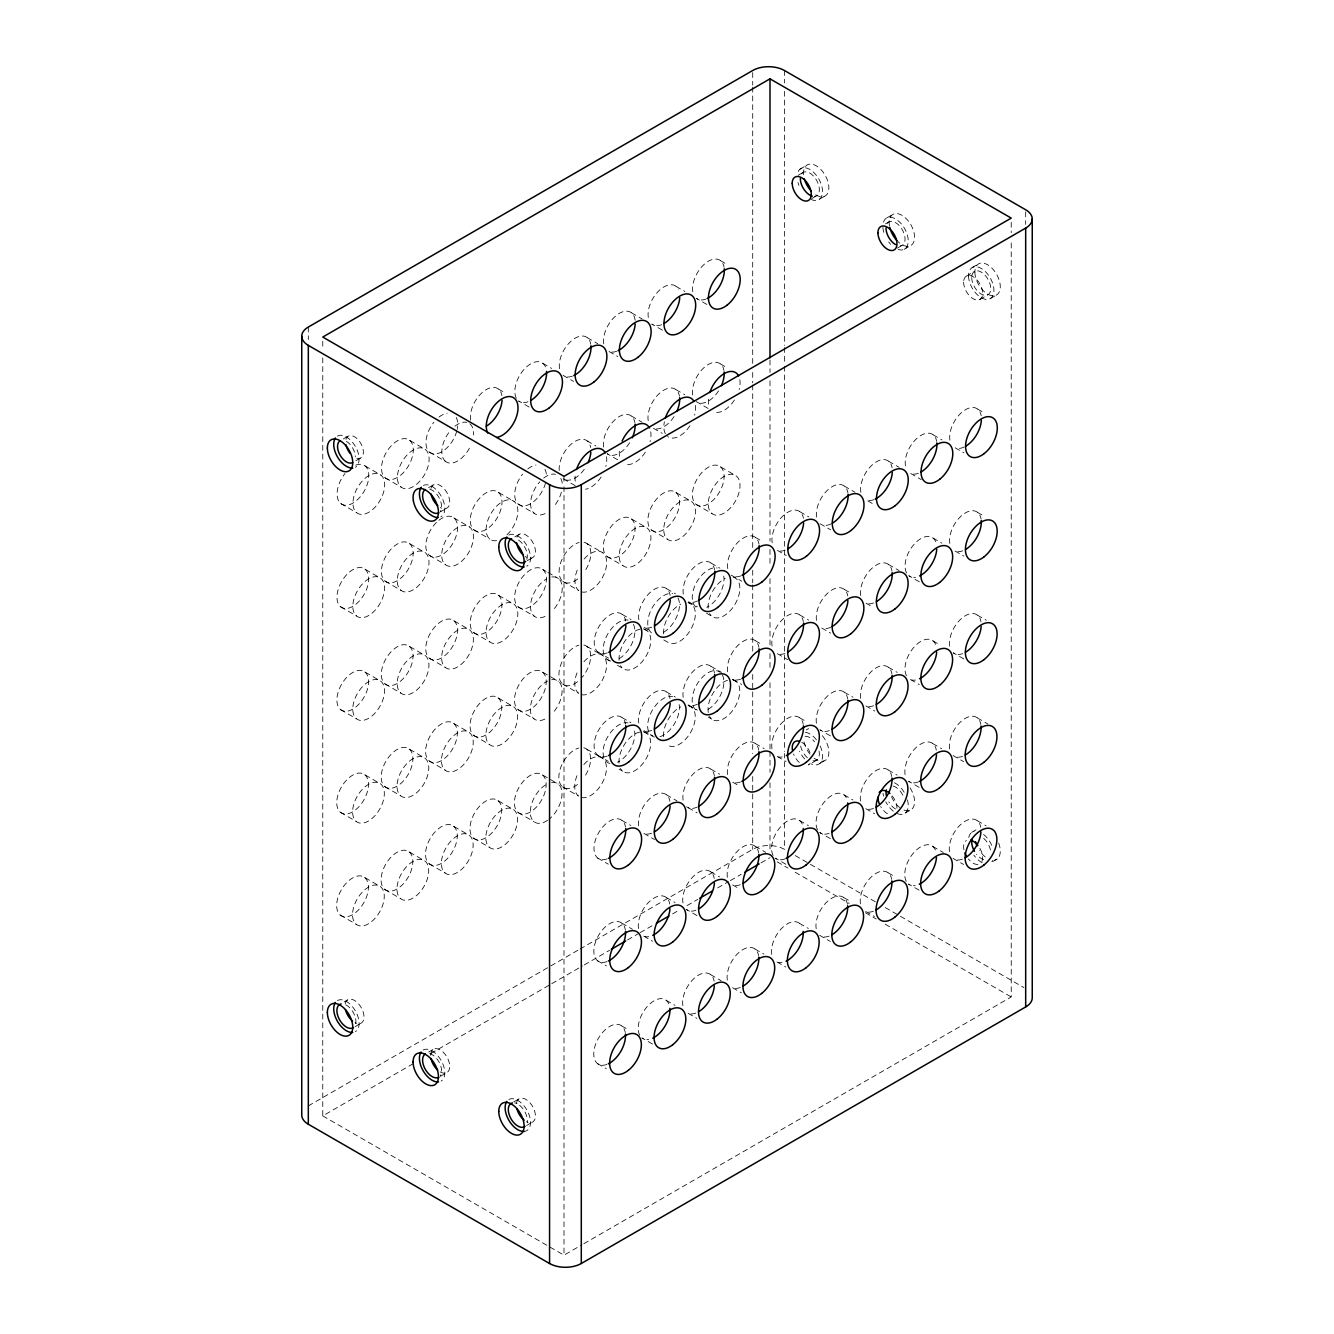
<?xml version="1.0" encoding="UTF-8"?>
<svg xmlns="http://www.w3.org/2000/svg" width="1334" height="1334" viewBox="0 0 1334 1334"><rect width="100%" height="100%" fill="white"/><g stroke="black" fill="none" stroke-linecap="round" stroke-linejoin="round"><path stroke-width="0.75" stroke-dasharray="5 3.75" d="M799.966 169.185L806.32 165.533M798.249 175.254L803.101 172.453M343.372 438.919L348.224 436.118M355.928 460.68L360.78 457.879M811.706 198.583L816.575 195.781M819.693 199.049L826.046 195.381M886.993 217.809L893.346 214.157M428.614 487.61L433.467 484.809M885.559 223.795L888.811 221.928M440.47 511.872L446.94 508.137M897.415 248.057L902.268 245.256M904.085 249.375L910.422 245.706M972.086 267.634L978.422 263.965M514.841 536.835L519.693 534.034M966.416 276.088L974.504 271.419M527.264 560.68L532.116 557.879M979.873 299.416L987.977 294.731M990.395 298.516L996.748 294.847M344.155 1001.884L347.39 1000.016M355.144 1026.596L361.614 1022.861M816.575 760.213L808.471 764.882A13.473 7.771 60 0 0 809.988 763.482M819.676 763.498L826.013 759.83M308.321 1105.903L578.189 950.091M579.99 949.058L752.709 849.341A22.445 12.956 0 0 1 784.442 849.341L784.442 753.543M428.614 1052.059L433.467 1049.258M322.761 357.862L322.761 1115.891L412.923 1063.832M430.965 1053.426L549.992 984.709M551.792 983.658L582.441 965.966M584.259 964.932L609.505 950.342M627.53 939.936L638.352 933.683M640.153 932.649L652.776 925.362M672.619 913.907L679.823 909.738M687.043 905.586L697.865 899.333M717.709 887.877L728.514 881.624M730.332 880.59L741.154 874.337M760.98 862.898L770.001 857.679M440.47 1076.321L446.94 1072.586M905.252 813.073L911.606 809.404M971.619 832.399L976.371 829.648M513.823 1101.867L518.676 1099.066M526.647 1125.462L533.116 1121.727M997.215 858.963L990.862 862.631A17.959 10.372 60 0 0 992.679 860.48M322.761 1115.891L563.999 1255.177L582.024 1244.755M583.825 1243.722L1011.239 996.965L1011.239 241.02M720.593 260.714L727.647 264.782M977.705 409.154L984.759 413.223M676.088 286.41L684.909 291.496M933.183 434.851L942.004 439.937M706.903 304.452L696.331 298.349A22.445 12.956 -60 0 0 705.736 299.149M955.194 447.807L964.015 452.893M662.398 330.148L651.809 324.045A22.445 12.956 -60 0 0 662.598 324.262M910.688 473.503L921.26 479.606M631.516 312.823L642.104 318.926M720.477 363.949L727.53 368.017M888.627 461.264L899.216 467.367M977.572 512.389L984.625 516.458M587.277 337.685L597.865 343.788M844.389 486.126L854.961 492.229M675.971 389.645L684.776 394.747M933.066 538.086L941.887 543.171M609.021 351.476L617.825 356.562M696.198 401.584L708.554 408.704M867.884 500.934L873.17 503.985M955.077 551.042L963.882 556.128M542.838 363.332L551.659 368.434M799.95 511.772L808.771 516.858M563.015 375.321L573.587 381.424M820.11 523.745L830.698 529.865M720.393 466.767A22.445 12.956 -60 0 1 711.055 502.001A22.445 12.956 -60 0 1 693.346 487.961A22.445 12.956 -60 0 1 720.393 466.767L736.268 475.921A22.445 12.956 -60 0 1 726.93 511.172A22.445 12.956 -60 0 1 709.204 497.132A22.445 12.956 -60 0 1 736.268 475.921M977.505 615.191L986.326 620.293M653.46 428.297L662.281 433.383M919.376 581.824L908.804 575.721A22.445 12.956 -60 0 0 915.541 577.255M631.399 416.058L641.987 422.161M888.511 564.499L899.083 570.602M498.416 389.061L505.469 393.146M755.511 537.502L762.564 541.571M529.148 407.07L518.576 400.967A22.445 12.956 -60 0 0 527.997 401.784M777.439 550.425L786.26 555.511M587.16 440.92L595.981 446.006M844.272 589.361L851.325 593.43M675.888 492.463A22.445 12.956 -60 0 1 666.55 527.697A22.445 12.956 -60 0 1 648.824 513.657A22.445 12.956 -60 0 1 675.888 492.463L691.762 501.617A22.445 12.956 -60 0 1 682.408 536.868A22.445 12.956 -60 0 1 664.699 522.828A22.445 12.956 -60 0 1 691.762 501.617M933 640.904L940.053 644.972M696.131 504.385L712.006 513.557M963.815 658.946L953.226 652.826A22.445 12.956 -60 0 0 962.648 653.643M617.709 459.796L607.137 453.693A22.445 12.956 -60 0 0 631.449 439.586M865.999 603.151L873.053 607.22M711.072 563.081L719.893 568.184M731.249 575.137L741.821 581.24M799.833 615.007L808.654 620.11M575.237 485.676L562.898 478.556A22.445 12.956 -60 0 0 585.259 467.85M821.761 628.014L830.582 633.1M977.355 717.909L987.927 724.029M651.609 530.098L667.484 539.253M910.488 679.54L919.309 684.642M631.332 518.876A22.445 12.956 -60 0 1 621.977 554.11A22.445 12.956 -60 0 1 604.269 540.07A22.445 12.956 -60 0 1 631.332 518.876L647.19 528.031A22.445 12.956 -60 0 1 637.852 563.282A22.445 12.956 -60 0 1 620.143 549.241A22.445 12.956 -60 0 1 647.19 528.031M888.427 667.3L897.248 672.403M409.538 440.303A22.445 12.956 -60 0 1 400.183 475.554A22.445 12.956 -60 0 1 382.474 461.514A22.445 12.956 -60 0 1 409.538 440.303L425.396 449.475A22.445 12.956 -60 0 1 416.058 484.709A22.445 12.956 -60 0 1 398.349 470.669A22.445 12.956 -60 0 1 425.396 449.475M666.633 588.744L675.454 593.83M429.698 452.276L445.573 461.447A22.445 12.956 -60 0 0 470.719 445.589M688.561 601.734L697.382 606.82M498.282 492.313A22.445 12.956 -60 0 1 488.944 527.547A22.445 12.956 -60 0 1 471.219 513.507A22.445 12.956 -60 0 1 498.282 492.313L514.157 501.467M755.394 640.737L762.448 644.822M518.459 504.202L534.317 513.373M587.093 543.722L602.951 552.893M777.322 653.66L787.894 659.78M844.189 692.163L853.01 697.248M688.077 602.301L691.596 604.335M706.553 613.223L711.839 616.275M932.833 743.605L941.654 748.707M953.076 755.544L963.665 761.647M607.053 556.495L622.928 565.666M865.916 705.953L874.737 711.055M365.099 465.966L380.974 475.121A22.445 12.956 -60 0 1 371.619 510.372A22.445 12.956 -60 0 1 353.91 496.331A22.445 12.956 -60 0 1 380.974 475.121M622.194 614.39L631.015 619.493M385.259 477.939L401.134 487.093M644.122 627.397L651.175 631.466M453.843 517.892L469.718 527.047A22.445 12.956 -60 0 1 460.38 562.298A22.445 12.956 -60 0 1 442.655 548.257A22.445 12.956 -60 0 1 469.718 527.047M710.955 666.316L721.527 672.436M474.02 529.932L489.895 539.103M542.655 569.385A22.445 12.956 -60 0 1 533.3 604.635A22.445 12.956 -60 0 1 515.591 590.578A22.445 12.956 -60 0 1 542.655 569.385L546.173 571.419M547.941 572.436L558.512 578.539M732.883 679.39L741.704 684.492M799.75 717.825L806.803 721.894M562.815 581.357L578.689 590.528A22.445 12.956 -60 0 1 577.805 568.751M732.516 679.406L736.034 681.441M830.498 735.901L819.926 729.798A22.445 12.956 -60 0 0 829.331 730.598M977.272 820.727L986.093 825.813M663.798 639.936L667.333 641.971A22.445 12.956 -60 0 0 691.195 628.731A22.445 12.956 -60 0 0 688.544 602.885M919.143 787.343L908.571 781.24A22.445 12.956 -60 0 0 919.359 781.457M643.522 628.714L647.04 630.749M888.277 770.018L897.098 775.104M340.82 503.585L356.695 512.756M597.932 652.026L608.504 658.146M409.405 543.538A22.445 12.956 -60 0 1 400.067 578.789A22.445 12.956 -60 0 1 382.358 564.749A22.445 12.956 -60 0 1 409.405 543.538L425.279 552.71A22.445 12.956 -60 0 1 415.941 587.944A22.445 12.956 -60 0 1 398.216 573.903A22.445 12.956 -60 0 1 425.279 552.71M666.516 691.979L675.337 697.065M429.581 555.528L445.456 564.682M498.216 595.114A22.445 12.956 -60 0 1 488.861 630.365A22.445 12.956 -60 0 1 471.152 616.325A22.445 12.956 -60 0 1 498.216 595.114L514.074 604.269A22.445 12.956 -60 0 1 504.736 639.52A22.445 12.956 -60 0 1 487.027 625.479A22.445 12.956 -60 0 1 514.074 604.269M586.927 646.44L602.801 655.611M688.444 704.969L697.265 710.072M755.311 743.555L764.132 748.641M844.038 794.881L852.86 799.966M518.376 607.02L534.25 616.175M687.994 705.102L691.529 707.137M777.238 756.478L786.059 761.564M932.766 846.423L943.338 852.526M708.237 717.042L711.772 719.076M952.993 858.346L963.582 864.465M606.903 659.213L610.422 661.247M617.475 665.316L622.778 668.384M865.766 808.671L874.587 813.757M364.982 569.201A22.445 12.956 -60 0 1 355.628 604.452A22.445 12.956 -60 0 1 337.919 590.395A22.445 12.956 -60 0 1 364.982 569.201L380.84 578.356A22.445 12.956 -60 0 1 371.502 613.607A22.445 12.956 -60 0 1 353.777 599.566A22.445 12.956 -60 0 1 380.84 578.356M453.777 620.694A22.445 12.956 -60 0 1 444.422 655.944A22.445 12.956 -60 0 1 426.713 641.904A22.445 12.956 -60 0 1 453.777 620.694L469.651 629.865A22.445 12.956 -60 0 1 460.297 665.099A22.445 12.956 -60 0 1 442.588 651.059A22.445 12.956 -60 0 1 469.651 629.865M622.078 717.642L630.899 722.728M710.872 769.134L719.693 774.22M385.142 581.174L401.017 590.345M542.488 672.103A22.445 12.956 -60 0 1 533.15 707.337A22.445 12.956 -60 0 1 515.424 693.296A22.445 12.956 -60 0 1 542.488 672.103L558.362 681.257M644.005 730.632L652.826 735.718M799.6 820.543L808.421 825.629M473.937 632.75L489.811 641.904M562.665 684.075L578.522 693.23A22.445 12.956 -60 0 1 577.639 671.452M732.8 782.208L739.853 786.276M830.348 838.619L819.76 832.516A22.445 12.956 -60 0 0 829.181 833.316M919.076 890.162L908.487 884.058A22.445 12.956 -60 0 0 915.224 885.593M643.438 731.516L646.957 733.55M888.194 872.836L895.247 876.905M795.247 855.578L876.255 902.351M885.259 907.554L1023.878 987.577M409.338 646.356A22.445 12.956 -60 0 1 399.983 681.591A22.445 12.956 -60 0 1 382.274 667.55A22.445 12.956 -60 0 1 409.338 646.356L425.212 655.511A22.445 12.956 -60 0 1 415.858 690.762A22.445 12.956 -60 0 1 398.149 676.722A22.445 12.956 -60 0 1 425.212 655.511M666.433 794.781L677.022 800.9M340.704 606.837L356.578 615.991M429.498 658.329L445.373 667.484M498.049 697.832A22.445 12.956 -60 0 1 488.711 733.066A22.445 12.956 -60 0 1 471.002 719.026A22.445 12.956 -60 0 1 498.049 697.832L513.923 706.987A22.445 12.956 -60 0 1 504.586 742.238A22.445 12.956 -60 0 1 486.86 728.197A22.445 12.956 -60 0 1 513.923 706.987M597.815 755.261L608.387 761.38M688.377 807.787L697.182 812.873M755.161 846.273L765.733 852.376M518.226 709.738L534.1 718.893M586.86 749.258L602.718 758.412M785.909 864.282L775.321 858.162A22.445 12.956 -60 0 0 786.11 858.396M843.955 897.682L851.009 901.767M619.159 769.151L622.695 771.185M865.683 911.472L874.504 916.575M777.205 861.847L788.01 868.084M795.197 872.236L849.208 903.418M865.416 912.773L876.221 919.009M885.209 924.195L1011.239 996.965M364.899 672.002A22.445 12.956 -60 0 1 355.544 707.253A22.445 12.956 -60 0 1 337.835 693.213A22.445 12.956 -60 0 1 364.899 672.002L380.774 681.174A22.445 12.956 -60 0 1 371.419 716.408A22.445 12.956 -60 0 1 353.71 702.368A22.445 12.956 -60 0 1 380.774 681.174M621.994 820.443L630.815 825.529M385.059 683.992L400.934 693.146M453.61 723.412A22.445 12.956 -60 0 1 444.272 758.662A22.445 12.956 -60 0 1 426.563 744.605A22.445 12.956 -60 0 1 453.61 723.412L469.485 732.566A22.445 12.956 -60 0 1 460.147 767.817A22.445 12.956 -60 0 1 442.421 753.777A22.445 12.956 -60 0 1 469.485 732.566M643.938 833.433L654.51 839.553M710.722 871.852L719.543 876.938M473.787 735.468L489.661 744.622M542.421 774.904A22.445 12.956 -60 0 1 533.066 810.155A22.445 12.956 -60 0 1 515.358 796.115A22.445 12.956 -60 0 1 542.421 774.904L558.279 784.075M732.649 884.909L739.703 888.994M799.516 923.345L808.337 928.431M562.581 786.877L578.456 796.048A22.445 12.956 -60 0 1 577.572 774.27M819.693 935.317L830.265 941.437M340.62 709.638L356.495 718.809M409.188 749.058A22.445 12.956 -60 0 1 399.833 784.309A22.445 12.956 -60 0 1 382.124 770.268A22.445 12.956 -60 0 1 409.188 749.058L425.046 758.229A22.445 12.956 -60 0 1 415.708 793.48A22.445 12.956 -60 0 1 397.982 779.44A22.445 12.956 -60 0 1 425.046 758.229M597.732 858.079L608.304 864.182M666.283 897.499L675.104 902.601M429.348 761.047L445.222 770.202M497.982 800.633A22.445 12.956 -60 0 1 488.628 835.884A22.445 12.956 -60 0 1 470.919 821.844A22.445 12.956 -60 0 1 497.982 800.633L513.857 809.805A22.445 12.956 -60 0 1 504.502 845.039A22.445 12.956 -60 0 1 486.793 830.999A22.445 12.956 -60 0 1 513.857 809.805M518.142 812.539L534.017 821.694M697.032 915.591L686.443 909.488A22.445 12.956 -60 0 0 695.864 910.288M755.077 949.074L763.898 954.16M777.005 961.997L785.826 967.083M364.749 774.721A22.445 12.956 -60 0 1 355.394 809.971A22.445 12.956 -60 0 1 337.685 795.931A22.445 12.956 -60 0 1 364.749 774.721L380.607 783.892A22.445 12.956 -60 0 1 371.269 819.126A22.445 12.956 -60 0 1 353.56 805.086A22.445 12.956 -60 0 1 380.607 783.892M453.543 826.213A22.445 12.956 -60 0 1 444.189 861.464A22.445 12.956 -60 0 1 426.48 847.423A22.445 12.956 -60 0 1 453.543 826.213L469.418 835.384A22.445 12.956 -60 0 1 460.063 870.635A22.445 12.956 -60 0 1 442.354 856.578A22.445 12.956 -60 0 1 469.418 835.384M621.844 923.161L632.433 929.264M710.638 974.654L721.227 980.757M384.909 786.693L400.784 795.864M643.772 936.151L652.593 941.237M473.703 838.269L489.578 847.44M732.583 987.727L741.387 992.813M409.104 851.876A22.445 12.956 -60 0 1 399.75 887.127A22.445 12.956 -60 0 1 382.041 873.07A22.445 12.956 -60 0 1 409.104 851.876L424.979 861.03A22.445 12.956 -60 0 1 415.624 896.281A22.445 12.956 -60 0 1 397.916 882.241A22.445 12.956 -60 0 1 424.979 861.03M666.2 1000.317L675.021 1005.402M340.47 812.356L356.345 821.511M429.265 863.848L445.139 873.02M597.582 960.797L606.386 965.883M688.144 1013.306L696.948 1018.392M364.666 877.522A22.445 12.956 -60 0 1 355.328 912.773A22.445 12.956 -60 0 1 337.602 898.732A22.445 12.956 -60 0 1 364.666 877.522L380.54 886.693A22.445 12.956 -60 0 1 371.185 921.944A22.445 12.956 -60 0 1 353.477 907.904A22.445 12.956 -60 0 1 380.54 886.693M621.777 1025.963L628.831 1030.031M384.826 889.511L400.7 898.666M652.509 1044.055L641.937 1037.952A22.445 12.956 -60 0 0 648.674 1039.469M340.387 915.157L356.261 924.329M597.499 1063.598L606.32 1068.684M1025.679 211.856L1025.679 224.345M1011.239 222.278L1011.239 232.683M784.442 70.502L784.442 82.991M784.442 91.312L784.442 345.389M784.442 347.474L784.442 364.132M784.442 366.216L784.442 751.476M770.001 359.963L770.001 372.469M770.001 380.79L770.001 541.154M770.001 549.475L770.001 566.133M770.001 578.622L770.001 645.272M770.001 653.593L770.001 670.252M770.001 682.758L770.001 749.391M770.001 751.476L770.001 772.303M770.001 782.708L770.001 851.442M752.709 72.57L752.709 85.076M752.709 87.16L752.709 364.132M752.709 372.453L752.709 382.875M752.709 384.959L752.709 549.475M752.709 570.285L752.709 582.791M752.709 584.876L752.709 651.509M752.709 674.42L752.709 753.543M752.709 776.455L752.709 849.341M563.999 476.321L563.999 484.642M563.999 486.727L563.999 1255.177M322.761 341.204L322.761 349.541M308.321 327.047L308.321 339.553M346.406 441.404A12.573 7.254 60 0 1 355.294 456.795M345.923 439.386A12.573 7.254 60 0 1 360.78 443.372A12.573 7.254 60 0 1 356.795 458.246M337.435 436.118A17.959 10.372 60 0 1 355.394 446.49A17.959 10.372 60 0 1 355.394 467.217M345.856 1004.819A13.473 7.771 60 0 1 354.927 1025.963M345.173 1003.835A13.473 7.771 60 0 1 355.611 1001.15A13.473 7.771 60 0 1 364.015 1017.258A13.473 7.771 60 0 1 355.044 1022.728M337.435 1000.55A17.959 10.372 60 0 1 355.394 1010.922A17.959 10.372 60 0 1 355.394 1031.649M801.584 173.854A13.473 7.771 60 0 1 816.575 180.223A13.473 7.771 60 0 1 814.59 196.381M803.552 174.687A17.959 10.372 60 0 1 815.974 165.666A17.959 10.372 60 0 1 828.848 188.794A17.959 10.372 60 0 1 814.19 193.78M819.026 751.025A13.473 7.771 60 0 1 812.306 760.597M807.37 757.745A13.473 7.771 60 0 1 800.633 746.09M805.069 736.285A13.473 7.771 60 0 1 814.59 741.787M822.378 735.668A17.959 10.372 60 0 1 828.181 756.628A17.959 10.372 60 0 1 814.14 758.179M809.988 754.11A17.959 10.372 60 0 1 803.718 740.42M806.353 729.931A17.959 10.372 60 0 1 808.754 728.714M799.283 762.431A13.473 7.771 60 0 1 793.497 753.96M801.734 742.238A13.473 7.771 60 0 1 809.988 752.493M820.143 745.923A17.959 10.372 60 0 1 811.105 763.882M804.619 758.913A17.959 10.372 60 0 1 799.533 751.175M805.336 732.249A17.959 10.372 60 0 1 816.975 740.553M798.232 171.452A17.959 10.372 60 0 1 820.11 181.441A17.959 10.372 60 0 1 811.155 199.466M798.949 185.376A17.959 10.372 60 0 1 797.982 182.525M551.776 577.005A22.445 12.956 -60 0 1 562.231 587.377A22.445 12.956 -60 0 1 553.126 610.072M545.039 616.408A22.445 12.956 -60 0 1 530.532 605.753A22.445 12.956 -60 0 1 546.356 579.056M584.075 559.013A22.445 12.956 -60 0 1 606.637 564.132A22.445 12.956 -60 0 1 581.741 591.979M560.83 478.472A22.445 12.956 -60 0 1 562.281 486.977M561.381 492.163A22.445 12.956 -60 0 1 553.193 507.253M545.106 513.59A22.445 12.956 -60 0 1 530.832 506.803A22.445 12.956 -60 0 1 539.72 481.857M543.672 478.122A22.445 12.956 -60 0 1 555.528 474.287M606.52 456.662A22.445 12.956 -60 0 1 605.819 466.516M601.134 477.005A22.445 12.956 -60 0 1 585.509 489.244M575.271 481.14A22.445 12.956 -60 0 1 575.554 473.053M650.759 431.799A22.445 12.956 -60 0 1 650.058 441.654M645.373 452.143A22.445 12.956 -60 0 1 626.063 464.315M619.51 456.278A22.445 12.956 -60 0 1 619.793 448.191M496.632 540.637A22.445 12.956 -60 0 1 489.545 516.141A22.445 12.956 -60 0 1 515.258 502.534A22.445 12.956 -60 0 1 506.153 535.584M695.331 405.386A22.445 12.956 -60 0 1 694.63 415.241M689.928 425.729A22.445 12.956 -60 0 1 667.567 436.451M665.332 433.7A22.445 12.956 -60 0 1 664.365 421.777M739.836 379.69A22.445 12.956 -60 0 1 739.136 389.545M734.434 400.033A22.445 12.956 -60 0 1 715.141 412.206M708.587 404.169A22.445 12.956 -60 0 1 708.871 396.081M551.542 782.541A22.445 12.956 -60 0 1 561.964 795.314A22.445 12.956 -60 0 1 548.941 819.309M547.574 820.31A22.445 12.956 -60 0 1 530.282 812.089A22.445 12.956 -60 0 1 547.507 783.842M583.858 764.532A22.445 12.956 -60 0 1 606.403 769.651A22.445 12.956 -60 0 1 581.507 797.499M643.905 732.099A22.445 12.956 -60 0 1 645.056 760.48A22.445 12.956 -60 0 1 620.46 768.451M619.026 763.131A22.445 12.956 -60 0 1 640.22 732.016M688.461 705.686A22.445 12.956 -60 0 1 691.112 731.549A22.445 12.956 -60 0 1 667.25 744.772M663.582 736.735A22.445 12.956 -60 0 1 680.74 706.92M732.983 679.99A22.445 12.956 -60 0 1 734.134 708.371A22.445 12.956 -60 0 1 709.538 716.341M708.271 712.506A22.445 12.956 -60 0 1 729.298 679.906M551.626 679.723A22.445 12.956 -60 0 1 562.081 690.078A22.445 12.956 -60 0 1 552.96 712.773M544.872 719.109A22.445 12.956 -60 0 1 530.415 707.654A22.445 12.956 -60 0 1 547.574 681.04M583.925 661.714A22.445 12.956 -60 0 1 606.486 666.85A22.445 12.956 -60 0 1 581.591 694.697M643.988 629.281A22.445 12.956 -60 0 1 645.139 657.662A22.445 12.956 -60 0 1 620.543 665.633M619.093 660.33A22.445 12.956 -60 0 1 640.303 629.214M663.665 633.917A22.445 12.956 -60 0 1 680.824 604.119M733.05 577.172A22.445 12.956 -60 0 1 734.2 605.569A22.445 12.956 -60 0 1 709.605 613.523M708.171 608.221A22.445 12.956 -60 0 1 725.329 578.422M469.835 423.812A22.445 12.956 -60 0 1 473.52 435.051M445.573 461.447A22.445 12.956 -60 0 1 450.975 429.932M454.911 426.196A22.445 12.956 -60 0 1 466.783 422.361M583.792 747.79A22.445 12.956 -60 0 1 584.942 776.171M577.505 784.492A22.445 12.956 -60 0 1 558.863 776.455A22.445 12.956 -60 0 1 578.789 748.007M634.584 730.965A22.445 12.956 -60 0 1 617.609 762.248M609.888 763.482A22.445 12.956 -60 0 1 605.936 740.253A22.445 12.956 -60 0 1 628.031 722.928M679.139 704.552A22.445 12.956 -60 0 1 658.129 737.152M654.444 737.068A22.445 12.956 -60 0 1 650.508 713.84A22.445 12.956 -60 0 1 672.603 696.531M722.394 675.021A22.445 12.956 -60 0 1 706.687 710.138M695.898 709.921A22.445 12.956 -60 0 1 697.799 682.991A22.445 12.956 -60 0 1 720.16 672.286M583.875 644.989A22.445 12.956 -60 0 1 581.541 677.955M577.589 681.691A22.445 12.956 -60 0 1 558.946 673.653A22.445 12.956 -60 0 1 578.873 645.189M633.4 624.329A22.445 12.956 -60 0 1 617.692 659.43M609.955 660.68A22.445 12.956 -60 0 1 606.02 637.435A22.445 12.956 -60 0 1 628.114 620.127M677.972 597.915A22.445 12.956 -60 0 1 662.248 633.033M651.459 632.8A22.445 12.956 -60 0 1 651.876 608.404A22.445 12.956 -60 0 1 672.669 593.713M723.728 576.055A22.445 12.956 -60 0 1 706.753 607.337M695.981 607.103A22.445 12.956 -60 0 1 696.381 582.708A22.445 12.956 -60 0 1 717.175 568.017M584.025 542.271A22.445 12.956 -60 0 1 585.176 570.652M577.739 578.973A22.445 12.956 -60 0 1 559.096 570.935A22.445 12.956 -60 0 1 579.023 542.471M692.713 395.014A22.445 12.956 -60 0 1 705.553 366.333A22.445 12.956 -60 0 1 723.962 370.518M718.576 390.879A22.445 12.956 -60 0 1 699.266 403.035M692.83 291.779A22.445 12.956 -60 0 1 705.669 263.098A22.445 12.956 -60 0 1 724.079 267.284M648.324 317.475A22.445 12.956 -60 0 1 659.146 290.529A22.445 12.956 -60 0 1 678.322 289.144M648.207 420.71A22.445 12.956 -60 0 1 661.047 392.029A22.445 12.956 -60 0 1 679.456 396.231M674.054 416.575A22.445 12.956 -60 0 1 654.761 428.748M603.652 447.123A22.445 12.956 -60 0 1 616.475 418.442A22.445 12.956 -60 0 1 634.884 422.628M603.768 343.872A22.445 12.956 -60 0 1 618.659 313.757A22.445 12.956 -60 0 1 635.201 324.062M616.675 351.259A22.445 12.956 -60 0 1 610.322 351.909M559.53 368.734A22.445 12.956 -60 0 1 572.353 340.07A22.445 12.956 -60 0 1 590.779 344.255M572.436 376.121A22.445 12.956 -60 0 1 566.066 376.772M559.213 470.502A22.445 12.956 -60 0 1 572.92 442.788A22.445 12.956 -60 0 1 590.645 447.49M544.956 469.318A22.445 12.956 -60 0 1 546.406 477.822M545.523 483.008A22.445 12.956 -60 0 1 520.41 505.336A22.445 12.956 -60 0 1 522.628 474.137M527.797 468.968A22.445 12.956 -60 0 1 535.985 465.049M516.341 398.232A22.445 12.956 -60 0 1 525.913 367.467A22.445 12.956 -60 0 1 546.34 369.918M470.652 420.127A22.445 12.956 -60 0 1 483.475 391.462A22.445 12.956 -60 0 1 501.901 395.648M456.211 417.392A22.445 12.956 -60 0 1 457.178 429.315M456.762 431.082A22.445 12.956 -60 0 1 431.666 453.41A22.445 12.956 -60 0 1 433.867 422.211M439.053 417.042A22.445 12.956 -60 0 1 447.224 413.123M438.919 520.277A22.445 12.956 -60 0 1 456.795 533.733A22.445 12.956 -60 0 1 430.198 555.961A22.445 12.956 -60 0 1 437.569 521.394M355.678 465.149A22.445 12.956 -60 0 1 367.15 484.759A22.445 12.956 -60 0 1 342.088 504.402A22.445 12.956 -60 0 1 345.006 473.52M606.92 1064.415A22.445 12.956 -60 0 1 593.78 1052.91A22.445 12.956 -60 0 1 608.671 1027.047A22.445 12.956 -60 0 1 625.262 1032.549M639.703 1035.201A22.445 12.956 -60 0 1 649.274 1004.435A22.445 12.956 -60 0 1 669.701 1006.887M682.891 1005.719A22.445 12.956 -60 0 1 695.714 977.038A22.445 12.956 -60 0 1 714.14 981.224M695.798 1013.09A22.445 12.956 -60 0 1 689.428 1013.74M727.33 980.14A22.445 12.956 -60 0 1 740.153 951.459A22.445 12.956 -60 0 1 758.562 955.644M740.237 987.51A22.445 12.956 -60 0 1 733.867 988.161M771.769 954.394A22.445 12.956 -60 0 1 782.574 927.464A22.445 12.956 -60 0 1 801.751 926.079M781.991 962.514A22.445 12.956 -60 0 1 778.306 962.431M816.191 928.747A22.445 12.956 -60 0 1 829.031 900.066A22.445 12.956 -60 0 1 847.44 904.269M829.098 936.135A22.445 12.956 -60 0 1 822.744 936.785M860.447 903.885A22.445 12.956 -60 0 1 873.27 875.221A22.445 12.956 -60 0 1 891.679 879.406M873.336 911.272A22.445 12.956 -60 0 1 866.983 911.922M906.253 881.307A22.445 12.956 -60 0 1 915.824 850.542A22.445 12.956 -60 0 1 936.251 852.993M949.508 851.776A22.445 12.956 -60 0 1 962.348 823.111A22.445 12.956 -60 0 1 980.757 827.297M962.414 859.163A22.445 12.956 -60 0 1 956.061 859.813M949.591 748.974A22.445 12.956 -60 0 1 962.414 720.293A22.445 12.956 -60 0 1 980.84 724.479M962.498 756.345A22.445 12.956 -60 0 1 956.144 756.995M949.741 646.256A22.445 12.956 -60 0 1 962.581 617.592A22.445 12.956 -60 0 1 980.99 621.777M906.486 675.788A22.445 12.956 -60 0 1 916.058 645.022A22.445 12.956 -60 0 1 936.485 647.474M915.457 680.057A22.445 12.956 -60 0 1 911.789 679.99M905.086 774.67A22.445 12.956 -60 0 1 917.909 745.989A22.445 12.956 -60 0 1 936.318 750.192M860.513 801.084A22.445 12.956 -60 0 1 873.353 772.403A22.445 12.956 -60 0 1 891.762 776.588M873.42 808.454A22.445 12.956 -60 0 1 867.067 809.104M860.663 698.366A22.445 12.956 -60 0 1 873.503 669.685A22.445 12.956 -60 0 1 891.912 673.887M873.57 705.753A22.445 12.956 -60 0 1 867.217 706.403M860.747 595.548A22.445 12.956 -60 0 1 873.587 566.883A22.445 12.956 -60 0 1 891.996 571.069M873.653 602.935A22.445 12.956 -60 0 1 867.3 603.585M906.57 572.986A22.445 12.956 -60 0 1 916.124 542.204A22.445 12.956 -60 0 1 936.551 544.656M949.825 543.455A22.445 12.956 -60 0 1 962.648 514.774A22.445 12.956 -60 0 1 981.074 518.959M962.731 550.825A22.445 12.956 -60 0 1 956.361 551.476M949.941 440.203A22.445 12.956 -60 0 1 962.781 411.539A22.445 12.956 -60 0 1 981.19 415.724M964.215 447.007A22.445 12.956 -60 0 1 956.495 448.241M905.436 465.899A22.445 12.956 -60 0 1 918.259 437.235A22.445 12.956 -60 0 1 936.685 441.421M918.342 473.287A22.445 12.956 -60 0 1 911.972 473.937M860.864 492.313A22.445 12.956 -60 0 1 873.703 463.648A22.445 12.956 -60 0 1 892.112 467.834M873.77 499.7A22.445 12.956 -60 0 1 867.417 500.35M816.625 517.175A22.445 12.956 -60 0 1 829.465 488.511A22.445 12.956 -60 0 1 847.874 492.696M830.899 523.979A22.445 12.956 -60 0 1 823.178 525.212M816.508 620.41A22.445 12.956 -60 0 1 829.348 591.746A22.445 12.956 -60 0 1 847.757 595.931M830.782 627.213A22.445 12.956 -60 0 1 823.061 628.447M816.425 723.228A22.445 12.956 -60 0 1 829.264 694.547A22.445 12.956 -60 0 1 847.674 698.733M817.525 829.765A22.445 12.956 -60 0 1 825.162 801A22.445 12.956 -60 0 1 846.273 797.615M773.086 855.428A22.445 12.956 -60 0 1 782.658 824.662A22.445 12.956 -60 0 1 803.085 827.113M771.986 748.874A22.445 12.956 -60 0 1 784.826 720.21A22.445 12.956 -60 0 1 803.235 724.395M782.224 756.995A22.445 12.956 -60 0 1 778.539 756.912M772.069 646.073A22.445 12.956 -60 0 1 784.909 617.392A22.445 12.956 -60 0 1 803.318 621.594M784.976 653.46A22.445 12.956 -60 0 1 778.622 654.11M727.63 671.802A22.445 12.956 -60 0 1 740.47 643.138A22.445 12.956 -60 0 1 758.879 647.323M740.537 679.189A22.445 12.956 -60 0 1 734.184 679.84M727.564 774.604A22.445 12.956 -60 0 1 740.387 745.939A22.445 12.956 -60 0 1 758.796 750.125M740.453 781.991A22.445 12.956 -60 0 1 734.1 782.641M727.397 877.322A22.445 12.956 -60 0 1 740.237 848.657A22.445 12.956 -60 0 1 758.646 852.843M740.303 884.709A22.445 12.956 -60 0 1 733.95 885.359M682.958 902.901A22.445 12.956 -60 0 1 695.798 874.237A22.445 12.956 -60 0 1 714.207 878.422M638.519 928.564A22.445 12.956 -60 0 1 651.359 899.883A22.445 12.956 -60 0 1 669.768 904.085M648.758 936.668A22.445 12.956 -60 0 1 645.072 936.601M606.987 961.597A22.445 12.956 -60 0 1 593.863 950.108A22.445 12.956 -60 0 1 608.754 924.229A22.445 12.956 -60 0 1 625.329 929.731M607.153 858.879A22.445 12.956 -60 0 1 594.014 847.39A22.445 12.956 -60 0 1 608.904 821.527A22.445 12.956 -60 0 1 625.496 827.013M638.686 825.846A22.445 12.956 -60 0 1 651.509 797.182A22.445 12.956 -60 0 1 669.935 801.367M651.592 833.233A22.445 12.956 -60 0 1 645.222 833.883M683.125 800.183A22.445 12.956 -60 0 1 695.948 771.519A22.445 12.956 -60 0 1 714.357 775.704M697.399 806.987A22.445 12.956 -60 0 1 686.61 806.77M607.22 756.078A22.445 12.956 -60 0 1 594.097 744.572A22.445 12.956 -60 0 1 608.988 718.709A22.445 12.956 -60 0 1 625.563 724.212M638.753 723.045A22.445 12.956 -60 0 1 651.592 694.364A22.445 12.956 -60 0 1 670.001 698.549M651.659 730.415A22.445 12.956 -60 0 1 645.306 731.065M683.191 697.382A22.445 12.956 -60 0 1 696.031 668.718A22.445 12.956 -60 0 1 714.44 672.903M697.465 704.185A22.445 12.956 -60 0 1 689.745 705.419M607.337 652.843A22.445 12.956 -60 0 1 594.214 641.337A22.445 12.956 -60 0 1 609.104 615.474A22.445 12.956 -60 0 1 625.679 620.977M638.869 619.793A22.445 12.956 -60 0 1 651.709 591.129A22.445 12.956 -60 0 1 670.118 595.314M651.776 627.18A22.445 12.956 -60 0 1 645.423 627.83M683.308 594.147A22.445 12.956 -60 0 1 696.148 565.466A22.445 12.956 -60 0 1 714.557 569.668M697.582 600.934A22.445 12.956 -60 0 1 689.861 602.184M727.747 568.567A22.445 12.956 -60 0 1 740.587 539.886A22.445 12.956 -60 0 1 758.996 544.072M740.653 575.938A22.445 12.956 -60 0 1 734.3 576.588M772.186 542.838A22.445 12.956 -60 0 1 785.026 514.157A22.445 12.956 -60 0 1 803.435 518.342M785.092 550.208A22.445 12.956 -60 0 1 778.739 550.859M895.531 809.021A13.473 7.771 60 0 1 888.811 801.917M893.08 785.993A13.473 7.771 60 0 1 903.785 797.298M910.055 787.86A17.959 10.372 60 0 1 913.99 805.769A17.959 10.372 60 0 1 902.985 809.605M899.666 807.52A17.959 10.372 60 0 1 891.479 796.748M887.293 223.328A13.473 7.771 60 0 1 902.268 229.715A13.473 7.771 60 0 1 900.3 245.873M889.478 225.88A17.959 10.372 60 0 1 901.384 214.991A17.959 10.372 60 0 1 914.474 239.153A17.959 10.372 60 0 1 898.015 241.671M429.648 489.111A13.473 7.771 60 0 1 439.67 498.816A13.473 7.771 60 0 1 440.353 511.406M429.648 1053.543A13.473 7.771 60 0 1 439.67 1063.248A13.473 7.771 60 0 1 440.353 1075.838M518.526 540.07A13.473 7.771 60 0 1 526.797 559.446M514.674 1102.868A13.473 7.771 60 0 1 517.108 1103.685M519.576 1105.286A13.473 7.771 60 0 1 527.18 1122.511M983.708 859.563A13.473 7.771 60 0 1 976.471 854.277M983.708 838.319A13.473 7.771 60 0 1 990.428 849.975M985.226 856.895A17.959 10.372 60 0 1 979.306 850.175M998.666 843.071A17.959 10.372 60 0 1 994.73 860.096M887.444 813.707A13.473 7.771 60 0 1 880.707 806.586M892.196 795.931A13.473 7.771 60 0 1 896.965 808.204M977.905 864.449A13.473 7.771 60 0 1 968.384 858.963M963.948 849.725A13.473 7.771 60 0 1 966.416 840.52M979.873 848.291A13.473 7.771 60 0 1 979.873 863.848M430.999 488.327A13.473 7.771 60 0 1 441.854 486.61A13.473 7.771 60 0 1 449.691 502.918A13.473 7.771 60 0 1 440.203 507.47M516.908 537.135A13.473 7.771 60 0 1 528.247 536.668A13.473 7.771 60 0 1 535.301 553.16A13.473 7.771 60 0 1 525.196 556.511M430.682 1055.411A13.473 7.771 60 0 1 440.203 1049.925A13.473 7.771 60 0 1 449.725 1066.416A13.473 7.771 60 0 1 440.203 1071.919M516.541 1102.951A13.473 7.771 60 0 1 526.847 1100A13.473 7.771 60 0 1 535.418 1116.024A13.473 7.771 60 0 1 526.613 1121.777M508.838 535.084A17.959 10.372 60 0 1 526.797 545.439A17.959 10.372 60 0 1 526.797 566.183M423.378 485.459A17.959 10.372 60 0 1 441.321 496.381A17.959 10.372 60 0 1 440.854 516.825M423.095 1050.058A17.959 10.372 60 0 1 441.037 1060.313A17.959 10.372 60 0 1 441.137 1081.107M508.838 1099.516A17.959 10.372 60 0 1 527.897 1111.956A17.959 10.372 60 0 1 524.162 1131.432M883.441 222.144A17.959 10.372 60 0 1 904.936 229.148A17.959 10.372 60 0 1 898.232 249.475M890.645 244.289A17.959 10.372 60 0 1 888.677 241.971M883.792 232.383A17.959 10.372 60 0 1 882.858 225.579M982.191 862.681A17.959 10.372 60 0 1 973.82 855.127M968.767 837.585A17.959 10.372 60 0 1 974.087 831.265M983.592 834.467A17.959 10.372 60 0 1 991.729 845.306M907.47 799.916A17.959 10.372 60 0 1 896.631 813.273M893.313 811.189A17.959 10.372 60 0 1 885.809 801.817M883.608 796.148A17.959 10.372 60 0 1 883.025 793.346M894.447 782.791A17.959 10.372 60 0 1 905.269 794.247M971.719 277.572A13.473 7.771 60 0 0 985.993 295.348A13.473 7.771 60 0 0 985.993 276.305A13.473 7.771 60 0 0 971.719 277.572M974.887 272.369A17.959 10.372 60 0 0 994.164 295.748A17.959 10.372 60 0 0 993.713 270.102A17.959 10.372 60 0 0 974.887 272.369M963.615 282.241A13.473 7.771 60 0 0 977.905 300.017A13.473 7.771 60 0 0 977.905 280.974A13.473 7.771 60 0 0 963.615 282.241M968.551 276.038A17.959 10.372 60 0 0 987.81 299.416A17.959 10.372 60 0 0 987.36 273.77A17.959 10.372 60 0 0 968.551 276.038"/><path stroke-width="1.5" d="M770.001 78.839L322.761 337.052L563.999 476.321L1011.239 218.109L770.001 78.839L770.001 357.879M308.321 345.373L549.558 484.659A22.445 12.956 0 0 0 581.291 484.659L1025.679 228.097A22.445 12.956 0 0 0 1025.679 209.772L784.442 70.502A22.445 12.956 0 0 0 752.709 70.502L308.321 327.047A22.445 12.956 0 0 0 308.321 345.373L308.321 1124.229L549.558 1263.498A22.445 12.956 0 0 0 581.291 1263.498L1025.679 1006.953A22.445 12.956 0 0 0 1032.249 997.782L1032.249 218.926M611.306 949.308L625.729 940.97M656.395 923.278L669.018 915.991M699.666 898.282L712.289 890.995M744.756 872.253L759.179 863.932M1025.679 228.097L1025.679 1006.953M581.291 484.659L581.291 1263.498M549.558 484.659L549.558 1263.498M301.751 336.218L301.751 1115.074A22.445 12.956 0 0 0 308.321 1124.229M352.693 462.548A12.573 7.254 60 0 1 340.137 455.294A12.573 7.254 60 0 1 340.137 440.787M350.058 453.327A12.573 7.254 60 0 1 345.923 444.706M352.76 468.034A17.959 10.372 60 0 1 337.435 456.845A17.959 10.372 60 0 1 335.418 437.986M353.527 1027.53A13.473 7.771 60 0 1 339.203 1019.126A13.473 7.771 60 0 1 341.187 1003.902M352.576 1021.094A13.473 7.771 60 0 1 345.456 1009.671M352.76 1032.466A17.959 10.372 60 0 1 337.435 1021.294A17.959 10.372 60 0 1 335.418 1002.434M812.306 196.165A13.473 7.771 60 0 1 800.317 178.623M811.022 190.862A17.959 10.372 60 0 1 804.335 178.856M792.546 750.759A13.473 7.771 60 0 1 799.283 741.187M576.505 469.501A22.445 12.956 -60 0 1 590.862 450.592A22.445 12.956 -60 0 1 605.269 452.826M622.111 441.07A22.445 12.956 -60 0 1 649.508 427.964M665.299 418.242A22.445 12.956 -60 0 1 679.656 399.316A22.445 12.956 -60 0 1 694.064 401.551M709.805 392.546A22.445 12.956 -60 0 1 724.179 373.62A22.445 12.956 -60 0 1 738.586 375.855M487.777 433.116A22.445 12.956 -60 0 1 499.35 400.617A22.445 12.956 -60 0 1 517.959 409.471A22.445 12.956 -60 0 1 496.748 437.402M724.145 372.003A22.445 12.956 -60 0 1 721.361 385.726M724.262 268.768A22.445 12.956 -60 0 1 707.12 298.566M679.756 297.649A22.445 12.956 -60 0 1 663.982 323.528M679.64 397.699A22.445 12.956 -60 0 1 676.855 411.422M635.067 424.112A22.445 12.956 -60 0 1 632.283 437.835M635.201 324.062A22.445 12.956 -60 0 1 618.042 350.675M590.962 345.723A22.445 12.956 -60 0 1 573.803 375.538M590.845 452.159A22.445 12.956 -60 0 1 588.044 462.698M546.523 371.386A22.445 12.956 -60 0 1 530.749 400.467M502.084 400.317A22.445 12.956 -60 0 1 486.31 426.196M625.446 1034.017A22.445 12.956 -60 0 1 608.287 1063.815M669.885 1008.354A22.445 12.956 -60 0 1 652.726 1038.169M714.324 985.893A22.445 12.956 -60 0 1 698.532 1011.772M758.746 957.128A22.445 12.956 -60 0 1 742.971 986.193M803.185 931.399A22.445 12.956 -60 0 1 786.043 961.197M847.624 905.736A22.445 12.956 -60 0 1 831.849 934.817M891.862 880.874A22.445 12.956 -60 0 1 876.088 909.955M936.435 857.662A22.445 12.956 -60 0 1 919.276 884.275M980.957 831.966A22.445 12.956 -60 0 1 965.166 857.845M981.024 725.963A22.445 12.956 -60 0 1 965.249 755.044M981.174 626.446A22.445 12.956 -60 0 1 965.399 652.326M936.668 652.143A22.445 12.956 -60 0 1 919.51 678.756M936.518 754.861A22.445 12.956 -60 0 1 919.359 781.457M891.946 778.072A22.445 12.956 -60 0 1 876.171 807.137M892.096 675.354A22.445 12.956 -60 0 1 876.321 704.435M892.179 572.553A22.445 12.956 -60 0 1 876.405 601.617M936.751 549.325A22.445 12.956 -60 0 1 919.576 575.938M981.257 520.443A22.445 12.956 -60 0 1 965.482 549.508M981.374 420.393A22.445 12.956 -60 0 1 965.599 446.273M936.868 442.905A22.445 12.956 -60 0 1 921.077 471.969M892.313 472.503A22.445 12.956 -60 0 1 875.137 499.116M848.057 494.164A22.445 12.956 -60 0 1 832.283 523.245M847.94 600.6A22.445 12.956 -60 0 1 832.166 626.48M847.857 700.217A22.445 12.956 -60 0 1 832.082 729.298M847.707 802.935A22.445 12.956 -60 0 1 831.932 831.999M803.268 828.581A22.445 12.956 -60 0 1 786.11 858.396M803.418 725.863A22.445 12.956 -60 0 1 786.26 755.678M803.502 623.061A22.445 12.956 -60 0 1 787.727 652.143M759.063 648.791A22.445 12.956 -60 0 1 741.904 678.606M758.979 751.609A22.445 12.956 -60 0 1 741.837 781.407M758.829 854.31A22.445 12.956 -60 0 1 743.055 883.391M714.407 883.091A22.445 12.956 -60 0 1 698.616 908.971M669.968 908.754A22.445 12.956 -60 0 1 652.793 935.351M625.513 931.215A22.445 12.956 -60 0 1 608.354 961.014M625.679 828.497A22.445 12.956 -60 0 1 608.521 858.296M670.118 806.036A22.445 12.956 -60 0 1 654.327 831.916M714.54 777.188A22.445 12.956 -60 0 1 698.766 806.253M625.746 725.679A22.445 12.956 -60 0 1 608.587 755.494M670.202 703.218A22.445 12.956 -60 0 1 654.41 729.098M714.624 674.37A22.445 12.956 -60 0 1 698.849 703.452M625.879 625.646A22.445 12.956 -60 0 1 608.721 652.259M670.318 599.983A22.445 12.956 -60 0 1 654.527 625.863M714.741 571.135A22.445 12.956 -60 0 1 698.966 600.217M759.179 545.556A22.445 12.956 -60 0 1 742.021 575.354M803.635 523.011A22.445 12.956 -60 0 1 787.844 548.891M886.343 795.564A13.473 7.771 60 0 1 886.343 789.878M895.531 244.589A13.473 7.771 60 0 1 886.009 228.097M896.982 240.62A17.959 10.372 60 0 1 889.761 227.28M438.853 512.806A13.473 7.771 60 0 1 425.379 505.036A13.473 7.771 60 0 1 425.379 489.495M438.853 1077.255A13.473 7.771 60 0 1 425.379 1069.468A13.473 7.771 60 0 1 425.379 1053.927M525.679 561.364A13.473 7.771 60 0 1 511.472 555.161A13.473 7.771 60 0 1 511.606 538.703M525.029 1126.396A13.473 7.771 60 0 1 510.722 1118.292A13.473 7.771 60 0 1 512.456 1102.884M974.504 851.392A13.473 7.771 60 0 1 972.036 839.353M977.088 846.039A17.959 10.372 60 0 1 975.604 841.771M879.189 803.435A13.473 7.771 60 0 1 877.922 797.215M879.189 792.446A13.473 7.771 60 0 1 889.911 793.513M966.416 856.078A13.473 7.771 60 0 1 964.899 852.926M970.685 840.137A13.473 7.771 60 0 1 977.905 845.406M437.735 505.669A13.473 7.771 60 0 1 430.999 494.014M522.761 554.527A13.473 7.771 60 0 1 516.541 542.604M437.735 1070.118A13.473 7.771 60 0 1 430.999 1058.446M524.145 1120.176A13.473 7.771 60 0 1 516.925 1108.837M524.162 566.983A17.959 10.372 60 0 1 508.838 555.811A17.959 10.372 60 0 1 506.82 536.952M438.169 517.525A17.959 10.372 60 0 1 422.911 505.919A17.959 10.372 60 0 1 421.294 487.243M438.519 1081.941A17.959 10.372 60 0 1 423.178 1070.852A17.959 10.372 60 0 1 421.094 1051.959M524.162 1131.432A17.959 10.372 60 0 1 508.838 1120.243A17.959 10.372 60 0 1 506.82 1101.384M327.364 448.007A17.959 10.372 60 0 0 346.406 471.702A17.959 10.372 60 0 0 346.406 446.306A17.959 10.372 60 0 0 327.364 448.007M327.364 1012.439A17.959 10.372 60 0 0 346.406 1036.134A17.959 10.372 60 0 0 346.406 1010.738A17.959 10.372 60 0 0 327.364 1012.439M792.213 183.292A13.473 7.771 60 0 0 806.503 201.067A13.473 7.771 60 0 0 806.503 182.008A13.473 7.771 60 0 0 792.213 183.292M549.375 407.754A22.445 12.956 -60 0 0 558.713 372.503A22.445 12.956 -60 0 0 531.649 393.697A22.445 12.956 -60 0 0 549.375 407.754M593.813 382.091A22.445 12.956 -60 0 0 603.151 346.84A22.445 12.956 -60 0 0 576.088 368.051A22.445 12.956 -60 0 0 593.813 382.091M638.052 357.229A22.445 12.956 -60 0 0 647.39 321.978A22.445 12.956 -60 0 0 620.327 343.188A22.445 12.956 -60 0 0 638.052 357.229M682.608 330.815A22.445 12.956 -60 0 0 691.962 295.581A22.445 12.956 -60 0 0 664.899 316.775A22.445 12.956 -60 0 0 682.608 330.815M727.113 305.119A22.445 12.956 -60 0 0 736.468 269.868A22.445 12.956 -60 0 0 709.405 291.079A22.445 12.956 -60 0 0 727.113 305.119M806.27 762.231A22.445 12.956 -60 0 0 815.624 726.98A22.445 12.956 -60 0 0 788.561 748.191A22.445 12.956 -60 0 0 806.27 762.231M850.708 736.568A22.445 12.956 -60 0 0 860.063 701.334A22.445 12.956 -60 0 0 833 722.528A22.445 12.956 -60 0 0 850.708 736.568M894.947 711.722A22.445 12.956 -60 0 0 904.302 676.471A22.445 12.956 -60 0 0 877.238 697.665A22.445 12.956 -60 0 0 894.947 711.722M761.847 787.96A22.445 12.956 -60 0 0 771.185 752.709A22.445 12.956 -60 0 0 744.122 773.92A22.445 12.956 -60 0 0 761.847 787.96M717.409 813.54A22.445 12.956 -60 0 0 726.747 778.289A22.445 12.956 -60 0 0 699.683 799.5A22.445 12.956 -60 0 0 717.409 813.54M672.97 839.203A22.445 12.956 -60 0 0 682.308 803.952A22.445 12.956 -60 0 0 655.244 825.162A22.445 12.956 -60 0 0 672.97 839.203M628.531 864.849A22.445 12.956 -60 0 0 637.869 829.615A22.445 12.956 -60 0 0 610.805 850.809A22.445 12.956 -60 0 0 628.531 864.849M939.52 685.309A22.445 12.956 -60 0 0 948.858 650.058A22.445 12.956 -60 0 0 921.794 671.269A22.445 12.956 -60 0 0 939.52 685.309M984.025 659.613A22.445 12.956 -60 0 0 993.38 624.362A22.445 12.956 -60 0 0 966.316 645.556A22.445 12.956 -60 0 0 984.025 659.613M806.353 659.43A22.445 12.956 -60 0 0 815.708 624.179A22.445 12.956 -60 0 0 788.644 645.373A22.445 12.956 -60 0 0 806.353 659.43M850.792 633.767A22.445 12.956 -60 0 0 860.13 598.516A22.445 12.956 -60 0 0 833.083 619.726A22.445 12.956 -60 0 0 850.792 633.767M895.031 608.904A22.445 12.956 -60 0 0 904.385 573.653A22.445 12.956 -60 0 0 877.322 594.864A22.445 12.956 -60 0 0 895.031 608.904M761.914 685.159A22.445 12.956 -60 0 0 771.269 649.908A22.445 12.956 -60 0 0 744.205 671.102A22.445 12.956 -60 0 0 761.914 685.159M717.475 710.739A22.445 12.956 -60 0 0 726.83 675.488A22.445 12.956 -60 0 0 699.766 696.698A22.445 12.956 -60 0 0 717.475 710.739M673.036 736.385A22.445 12.956 -60 0 0 682.391 701.15A22.445 12.956 -60 0 0 655.327 722.344A22.445 12.956 -60 0 0 673.036 736.385M628.597 762.048A22.445 12.956 -60 0 0 637.952 726.797A22.445 12.956 -60 0 0 610.889 748.007A22.445 12.956 -60 0 0 628.597 762.048M939.586 582.491A22.445 12.956 -60 0 0 948.941 547.257A22.445 12.956 -60 0 0 921.877 568.451A22.445 12.956 -60 0 0 939.586 582.491M984.108 556.795A22.445 12.956 -60 0 0 993.446 521.544A22.445 12.956 -60 0 0 966.383 542.755A22.445 12.956 -60 0 0 984.108 556.795M806.053 967.75A22.445 12.956 -60 0 0 815.391 932.499A22.445 12.956 -60 0 0 788.327 953.71A22.445 12.956 -60 0 0 806.053 967.75M850.475 942.104A22.445 12.956 -60 0 0 859.83 906.853A22.445 12.956 -60 0 0 832.766 928.047A22.445 12.956 -60 0 0 850.475 942.104M894.73 917.242A22.445 12.956 -60 0 0 904.068 881.991A22.445 12.956 -60 0 0 877.005 903.201A22.445 12.956 -60 0 0 894.73 917.242M761.614 993.48A22.445 12.956 -60 0 0 770.952 958.229A22.445 12.956 -60 0 0 743.888 979.439A22.445 12.956 -60 0 0 761.614 993.48M717.175 1019.059A22.445 12.956 -60 0 0 726.513 983.825A22.445 12.956 -60 0 0 699.45 1005.019A22.445 12.956 -60 0 0 717.175 1019.059M672.736 1044.722A22.445 12.956 -60 0 0 682.074 1009.471A22.445 12.956 -60 0 0 655.011 1030.682A22.445 12.956 -60 0 0 672.736 1044.722M628.297 1070.368A22.445 12.956 -60 0 0 637.635 1035.134A22.445 12.956 -60 0 0 610.572 1056.328A22.445 12.956 -60 0 0 628.297 1070.368M939.286 890.829A22.445 12.956 -60 0 0 948.624 855.578A22.445 12.956 -60 0 0 921.577 876.788A22.445 12.956 -60 0 0 939.286 890.829M983.792 865.132A22.445 12.956 -60 0 0 993.146 829.881A22.445 12.956 -60 0 0 966.083 851.092A22.445 12.956 -60 0 0 983.792 865.132M806.12 864.949A22.445 12.956 -60 0 0 815.474 829.698A22.445 12.956 -60 0 0 788.411 850.909A22.445 12.956 -60 0 0 806.12 864.949M850.558 839.286A22.445 12.956 -60 0 0 859.913 804.035A22.445 12.956 -60 0 0 832.85 825.246A22.445 12.956 -60 0 0 850.558 839.286M894.797 814.424A22.445 12.956 -60 0 0 904.152 779.189A22.445 12.956 -60 0 0 877.088 800.383A22.445 12.956 -60 0 0 894.797 814.424M761.681 890.678A22.445 12.956 -60 0 0 771.035 855.428A22.445 12.956 -60 0 0 743.972 876.638A22.445 12.956 -60 0 0 761.681 890.678M717.242 916.258A22.445 12.956 -60 0 0 726.596 881.007A22.445 12.956 -60 0 0 699.533 902.218A22.445 12.956 -60 0 0 717.242 916.258M672.803 941.904A22.445 12.956 -60 0 0 682.158 906.67A22.445 12.956 -60 0 0 655.094 927.864A22.445 12.956 -60 0 0 672.803 941.904M628.364 967.567A22.445 12.956 -60 0 0 637.719 932.316A22.445 12.956 -60 0 0 610.655 953.527A22.445 12.956 -60 0 0 628.364 967.567M939.369 788.027A22.445 12.956 -60 0 0 948.707 752.776A22.445 12.956 -60 0 0 921.644 773.97A22.445 12.956 -60 0 0 939.369 788.027M983.875 762.314A22.445 12.956 -60 0 0 993.213 727.08A22.445 12.956 -60 0 0 966.149 748.274A22.445 12.956 -60 0 0 983.875 762.314M806.47 556.178A22.445 12.956 -60 0 0 815.824 520.944A22.445 12.956 -60 0 0 788.761 542.138A22.445 12.956 -60 0 0 806.47 556.178M850.909 530.532A22.445 12.956 -60 0 0 860.263 495.281A22.445 12.956 -60 0 0 833.2 516.491A22.445 12.956 -60 0 0 850.909 530.532M895.147 505.669A22.445 12.956 -60 0 0 904.502 470.418A22.445 12.956 -60 0 0 877.439 491.629A22.445 12.956 -60 0 0 895.147 505.669M762.031 581.907A22.445 12.956 -60 0 0 771.385 546.673A22.445 12.956 -60 0 0 744.322 567.867A22.445 12.956 -60 0 0 762.031 581.907M717.592 607.487A22.445 12.956 -60 0 0 726.947 572.253A22.445 12.956 -60 0 0 699.883 593.447A22.445 12.956 -60 0 0 717.592 607.487M673.17 633.15A22.445 12.956 -60 0 0 682.508 597.899A22.445 12.956 -60 0 0 655.444 619.109A22.445 12.956 -60 0 0 673.17 633.15M628.731 658.813A22.445 12.956 -60 0 0 638.069 623.562A22.445 12.956 -60 0 0 611.005 644.756A22.445 12.956 -60 0 0 628.731 658.813M939.72 479.256A22.445 12.956 -60 0 0 949.058 444.005A22.445 12.956 -60 0 0 921.994 465.216A22.445 12.956 -60 0 0 939.72 479.256M984.225 453.56A22.445 12.956 -60 0 0 993.563 418.309A22.445 12.956 -60 0 0 966.516 439.52A22.445 12.956 -60 0 0 984.225 453.56M413.423 501.1A17.959 10.372 60 0 0 434.5 520.493A17.959 10.372 60 0 0 429.381 492.846A17.959 10.372 60 0 0 413.423 501.1M413.073 1061.997A17.959 10.372 60 0 0 432.166 1085.609A17.959 10.372 60 0 0 432.049 1060.146A17.959 10.372 60 0 0 413.073 1061.997M498.766 546.957A17.959 10.372 60 0 0 517.809 570.652A17.959 10.372 60 0 0 517.809 545.256A17.959 10.372 60 0 0 498.766 546.957M498.766 1111.405A17.959 10.372 60 0 0 517.809 1135.084A17.959 10.372 60 0 0 517.809 1109.705A17.959 10.372 60 0 0 498.766 1111.405M877.922 232.766A13.473 7.771 60 0 0 892.196 250.542A13.473 7.771 60 0 0 892.196 231.499A13.473 7.771 60 0 0 877.922 232.766"/></g></svg>
